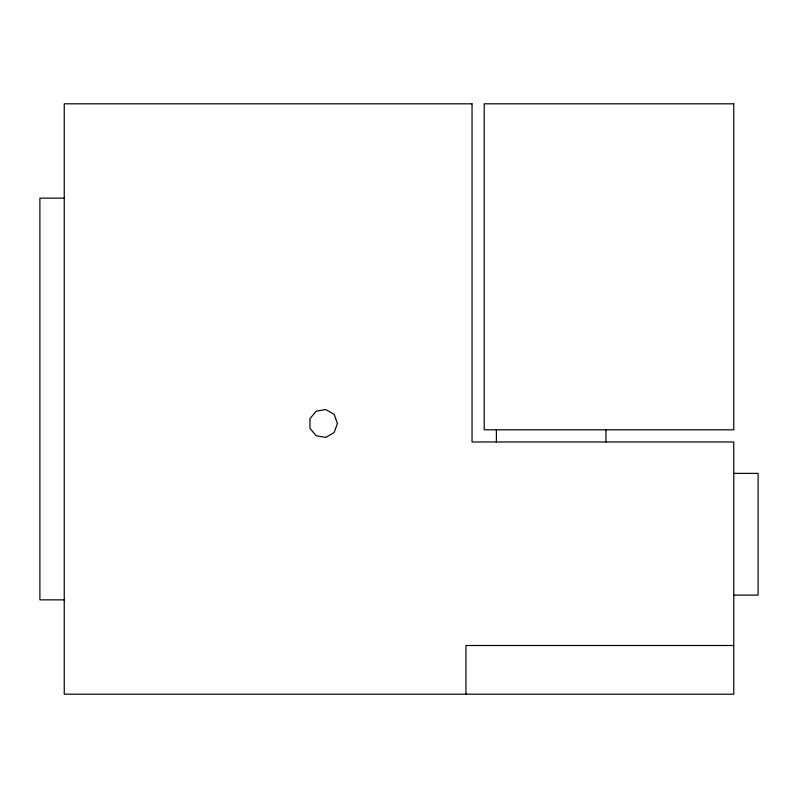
<?xml version="1.0" encoding="UTF-8"?>
<svg xmlns="http://www.w3.org/2000/svg" width="798" height="798" viewBox="0 0 798 798"><rect width="100%" height="100%" fill="white"/><g stroke="black" fill="none" stroke-linecap="round" stroke-linejoin="round"><path stroke-width="1.2" d="M64.249 198.143L39.9 198.143L39.9 599.857L64.249 599.857M733.751 473.374L758.1 473.374L758.1 595.109L733.751 595.109M733.751 645.502L465.952 645.502L465.952 694.19M605.941 429.793L605.941 441.972M496.386 429.793L496.386 441.972M337.434 423.479L334.123 432.586L325.734 437.434L316.188 435.748L309.953 428.327L309.953 418.631L316.188 411.209L325.734 409.534L334.123 414.371L337.434 423.479M472.037 103.81L64.249 103.81L64.249 694.19L733.751 694.19L733.751 441.972L472.037 441.972L472.037 103.81M733.751 103.81L484.206 103.81L484.206 429.793L733.751 429.793L733.751 103.81"/></g></svg>
